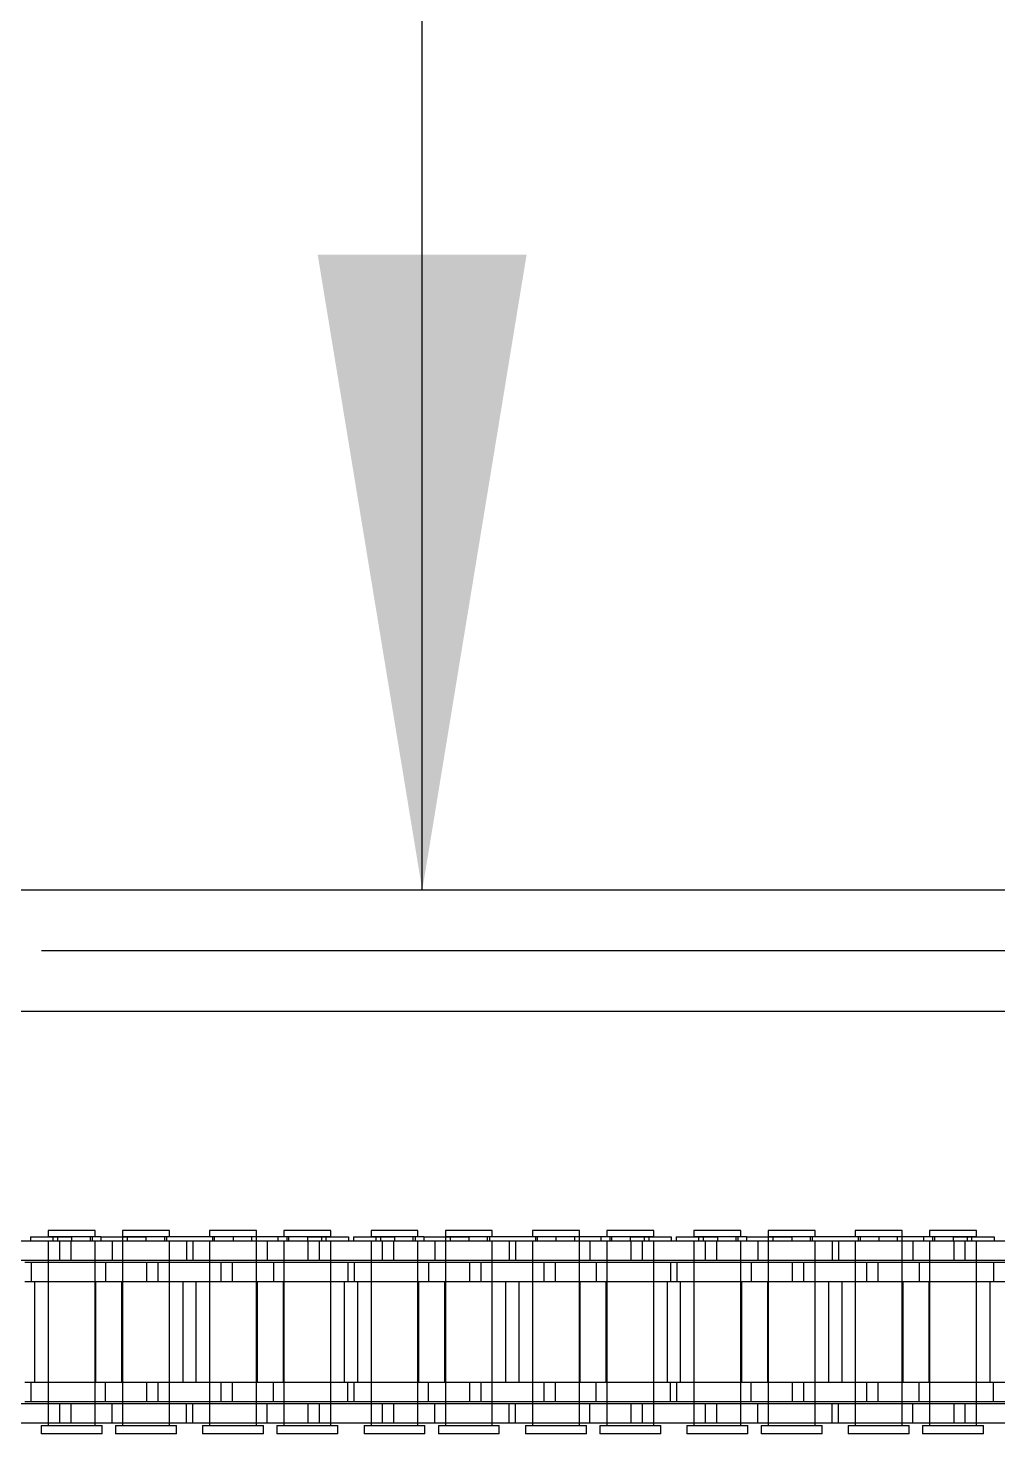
# Model space of a CAD drawing. Header units: metres. Extents: x 0 to 21025, y 0 to 14850.
# Drawn here: x 4740.7 to 4817, y 9293.4 to 9404 of the extents above; entities that cross this region are included whole.
import ezdxf

# ---------------------------------------------------------------- set-up
doc = ezdxf.new("R2010")
doc.units = ezdxf.units.M
doc.header["$LTSCALE"] = 25
doc.linetypes.add('HIDDEN2', pattern=[4.7625, 3.175, -1.5875])
for name, color, linetype in [('SDM', 7, 'Continuous'), ('SL4', 4, 'Continuous'), ('ST1', 7, 'HIDDEN2')]:
    doc.layers.add(name, color=color, linetype=linetype)
doc.styles.add('ROMANS', font='ROMANS.SHX')
doc.dimstyles.new('25___1-25', dxfattribs={"dimscale": 25, "dimtxt": 2.5, "dimasz": 2, "dimexe": 1.5, "dimexo": 1, "dimgap": 0.5, "dimtad": 1, "dimzin": 12, "dimtxsty": 'ROMANS', "dimcen": 0, "dimclrd": 256, "dimclre": 256, "dimclrt": 3, "dimazin": 3, "dimtfac": 1, "dimtmove": 0, "dimatfit": 0, "dimfxl": 1, "dimlwd": -1, "dimlwe": -1, "dimarcsym": 0})

msp = doc.modelspace()

# ---------------------------------------------------------------- linework, layer by layer
at = {"layer": 'SL4'}
for p, q in [((5535.514, 9336.149), (4210.539, 9336.149)), ((4210.539, 9326.624), (5535.514, 9326.624))]:
    msp.add_line(p, q, dxfattribs=at)
at = {"layer": 'ST1'}
for p, q in [((5535.514, 9331.386), (4210.539, 9331.386)), ((4210.539, 9326.624), (5535.514, 9326.624)), ((4745.974, 9309.384), (4742.284, 9309.384)), ((4742.284, 9309.384), (4742.284, 9308.91)), ((4745.974, 9308.91), (4745.974, 9309.384)), ((4751.822, 9309.384), (4748.132, 9309.384)), ((4748.132, 9309.384), (4748.132, 9308.91)), ((4751.822, 9308.91), (4751.822, 9309.384)), ((4758.674, 9309.384), (4754.984, 9309.384)), ((4754.984, 9309.384), (4754.984, 9308.91)), ((4758.674, 9308.91), (4758.674, 9309.384)), ((4764.522, 9309.384), (4760.832, 9309.384)), ((4760.832, 9309.384), (4760.832, 9308.91)), ((4764.522, 9308.91), (4764.522, 9309.384)), ((4771.374, 9309.384), (4767.684, 9309.384)), ((4767.684, 9309.384), (4767.684, 9308.91)), ((4771.374, 9308.91), (4771.374, 9309.384)), ((4777.222, 9309.384), (4773.532, 9309.384)), ((4773.532, 9309.384), (4773.532, 9308.91)), ((4777.222, 9308.91), (4777.222, 9309.384)), ((4784.074, 9309.384), (4780.384, 9309.384)), ((4780.384, 9309.384), (4780.384, 9308.91)), ((4784.074, 9308.91), (4784.074, 9309.384)), ((4789.922, 9309.384), (4786.232, 9309.384)), ((4786.232, 9309.384), (4786.232, 9308.91)), ((4789.922, 9308.91), (4789.922, 9309.384)), ((4796.774, 9309.384), (4793.084, 9309.384)), ((4793.084, 9309.384), (4793.084, 9308.91)), ((4796.774, 9308.91), (4796.774, 9309.384)), ((4802.622, 9309.384), (4798.932, 9309.384)), ((4798.932, 9309.384), (4798.932, 9308.91)), ((4802.622, 9308.91), (4802.622, 9309.384)), ((4809.474, 9309.384), (4805.784, 9309.384)), ((4805.784, 9309.384), (4805.784, 9308.91)), ((4809.474, 9308.91), (4809.474, 9309.384)), ((4815.322, 9309.384), (4811.632, 9309.384)), ((4811.632, 9309.384), (4811.632, 9308.91)), ((4815.322, 9308.91), (4815.322, 9309.384)), ((4743.197, 9308.541), (4734.102, 9308.541)), ((4740.898, 9308.873), (4740.898, 9308.541)), ((4740.898, 9308.873), (4744.129, 9308.873)), ((4742.284, 9308.91), (4745.974, 9308.91)), ((4742.284, 9308.541), (4742.284, 9307.021)), ((4742.284, 9308.541), (4742.284, 9294.042)), ((4742.653, 9308.91), (4742.653, 9308.541)), ((4743.022, 9308.873), (4743.022, 9308.541)), ((4744.057, 9308.541), (4743.197, 9308.541)), ((4743.197, 9307.021), (4743.197, 9308.541)), ((4753.152, 9308.541), (4744.057, 9308.541)), ((4744.057, 9308.541), (4744.057, 9307.021)), ((4744.129, 9308.873), (4744.129, 9308.541)), ((4746.425, 9308.873), (4744.129, 9308.873)), ((4745.605, 9308.541), (4745.605, 9308.91)), ((4745.748, 9308.873), (4745.748, 9308.541)), ((4745.974, 9307.021), (4745.974, 9308.541)), ((4745.974, 9294.042), (4745.974, 9308.541)), ((4746.425, 9308.873), (4749.977, 9308.873)), ((4746.425, 9308.873), (4746.425, 9308.541)), ((4747.304, 9308.541), (4747.304, 9307.021)), ((4748.132, 9308.91), (4751.822, 9308.91)), ((4748.132, 9308.873), (4748.132, 9307.021)), ((4748.132, 9308.541), (4748.132, 9294.042)), ((4748.501, 9308.91), (4748.501, 9308.541)), ((4749.977, 9308.873), (4749.977, 9308.541)), ((4762.677, 9308.873), (4749.977, 9308.873)), ((4751.453, 9308.541), (4751.453, 9308.91)), ((4751.596, 9308.873), (4751.596, 9308.541)), ((4751.822, 9307.021), (4751.822, 9308.541)), ((4751.822, 9294.042), (4751.822, 9308.541)), ((4753.152, 9308.541), (4753.152, 9307.021)), ((4759.502, 9308.541), (4753.152, 9308.541)), ((4753.654, 9308.541), (4753.654, 9307.021)), ((4754.984, 9308.91), (4758.674, 9308.91)), ((4754.984, 9308.541), (4754.984, 9307.021)), ((4754.984, 9308.541), (4754.984, 9294.042)), ((4755.21, 9308.873), (4755.21, 9308.541)), ((4755.353, 9308.91), (4755.353, 9308.541)), ((4756.829, 9308.873), (4756.829, 9308.541)), ((4758.305, 9308.541), (4758.305, 9308.91)), ((4758.674, 9307.021), (4758.674, 9308.873)), ((4758.674, 9294.042), (4758.674, 9308.541)), ((4759.502, 9308.541), (4759.502, 9307.021)), ((4768.597, 9308.541), (4759.502, 9308.541)), ((4760.381, 9308.541), (4760.381, 9308.873)), ((4760.832, 9308.91), (4764.522, 9308.91)), ((4760.832, 9308.541), (4760.832, 9307.021)), ((4760.832, 9308.541), (4760.832, 9294.042)), ((4761.058, 9308.873), (4761.058, 9308.541)), ((4761.201, 9308.91), (4761.201, 9308.541)), ((4762.677, 9308.873), (4762.677, 9308.541)), ((4762.677, 9308.873), (4765.908, 9308.873)), ((4762.749, 9307.021), (4762.749, 9308.541)), ((4763.609, 9308.541), (4763.609, 9307.021)), ((4763.784, 9308.873), (4763.784, 9308.541)), ((4764.153, 9308.541), (4764.153, 9308.91)), ((4764.522, 9307.021), (4764.522, 9308.541)), ((4764.522, 9294.042), (4764.522, 9308.541)), ((4765.908, 9308.873), (4765.908, 9308.541)), ((4766.298, 9308.873), (4766.298, 9308.541)), ((4766.298, 9308.873), (4769.529, 9308.873)), ((4767.684, 9308.91), (4771.374, 9308.91)), ((4767.684, 9308.541), (4767.684, 9307.021)), ((4767.684, 9308.541), (4767.684, 9294.042)), ((4768.053, 9308.91), (4768.053, 9308.541)), ((4768.422, 9308.873), (4768.422, 9308.541)), ((4769.457, 9308.541), (4768.597, 9308.541)), ((4768.597, 9307.021), (4768.597, 9308.541)), ((4778.552, 9308.541), (4769.457, 9308.541)), ((4769.457, 9308.541), (4769.457, 9307.021)), ((4769.529, 9308.873), (4769.529, 9308.541)), ((4771.825, 9308.873), (4769.529, 9308.873)), ((4771.005, 9308.541), (4771.005, 9308.91)), ((4771.148, 9308.873), (4771.148, 9308.541)), ((4771.374, 9307.021), (4771.374, 9308.541)), ((4771.374, 9294.042), (4771.374, 9308.541)), ((4771.825, 9308.873), (4775.377, 9308.873)), ((4771.825, 9308.873), (4771.825, 9308.541)), ((4772.704, 9308.541), (4772.704, 9307.021)), ((4773.532, 9308.91), (4777.222, 9308.91)), ((4773.532, 9308.873), (4773.532, 9307.021)), ((4773.532, 9308.541), (4773.532, 9294.042)), ((4773.901, 9308.91), (4773.901, 9308.541)), ((4775.377, 9308.873), (4775.377, 9308.541)), ((4788.077, 9308.873), (4775.377, 9308.873)), ((4776.853, 9308.541), (4776.853, 9308.91)), ((4776.996, 9308.873), (4776.996, 9308.541)), ((4777.222, 9307.021), (4777.222, 9308.541)), ((4777.222, 9294.042), (4777.222, 9308.541)), ((4778.552, 9308.541), (4778.552, 9307.021)), ((4784.902, 9308.541), (4778.552, 9308.541)), ((4779.054, 9308.541), (4779.054, 9307.021)), ((4780.384, 9308.91), (4784.074, 9308.91)), ((4780.384, 9308.541), (4780.384, 9307.021)), ((4780.384, 9308.541), (4780.384, 9294.042)), ((4780.61, 9308.873), (4780.61, 9308.541)), ((4780.753, 9308.91), (4780.753, 9308.541)), ((4782.229, 9308.873), (4782.229, 9308.541)), ((4783.705, 9308.541), (4783.705, 9308.91)), ((4784.074, 9307.021), (4784.074, 9308.873)), ((4784.074, 9294.042), (4784.074, 9308.541)), ((4784.902, 9308.541), (4784.902, 9307.021)), ((4793.997, 9308.541), (4784.902, 9308.541)), ((4785.781, 9308.541), (4785.781, 9308.873)), ((4786.232, 9308.91), (4789.922, 9308.91)), ((4786.232, 9308.541), (4786.232, 9307.021)), ((4786.232, 9308.541), (4786.232, 9294.042)), ((4786.458, 9308.873), (4786.458, 9308.541)), ((4786.601, 9308.91), (4786.601, 9308.541)), ((4788.077, 9308.873), (4788.077, 9308.541)), ((4788.077, 9308.873), (4791.308, 9308.873)), ((4788.149, 9307.021), (4788.149, 9308.541)), ((4789.009, 9308.541), (4789.009, 9307.021)), ((4789.184, 9308.873), (4789.184, 9308.541)), ((4789.553, 9308.541), (4789.553, 9308.91)), ((4789.922, 9307.021), (4789.922, 9308.541)), ((4789.922, 9294.042), (4789.922, 9308.541)), ((4791.308, 9308.873), (4791.308, 9308.541)), ((4791.698, 9308.873), (4791.698, 9308.541)), ((4791.698, 9308.873), (4794.929, 9308.873)), ((4793.084, 9308.91), (4796.774, 9308.91)), ((4793.084, 9308.541), (4793.084, 9307.021)), ((4793.084, 9308.541), (4793.084, 9294.042)), ((4793.453, 9308.91), (4793.453, 9308.541)), ((4793.822, 9308.873), (4793.822, 9308.541)), ((4794.857, 9308.541), (4793.997, 9308.541)), ((4793.997, 9307.021), (4793.997, 9308.541)), ((4803.952, 9308.541), (4794.857, 9308.541)), ((4794.857, 9308.541), (4794.857, 9307.021)), ((4794.929, 9308.873), (4794.929, 9308.541)), ((4797.225, 9308.873), (4794.929, 9308.873)), ((4796.405, 9308.541), (4796.405, 9308.91)), ((4796.548, 9308.873), (4796.548, 9308.541)), ((4796.774, 9307.021), (4796.774, 9308.541)), ((4796.774, 9294.042), (4796.774, 9308.541)), ((4797.225, 9308.873), (4800.777, 9308.873)), ((4797.225, 9308.873), (4797.225, 9308.541)), ((4798.104, 9308.541), (4798.104, 9307.021)), ((4798.932, 9308.91), (4802.622, 9308.91)), ((4798.932, 9308.873), (4798.932, 9307.021)), ((4798.932, 9308.541), (4798.932, 9294.042)), ((4799.301, 9308.91), (4799.301, 9308.541)), ((4800.777, 9308.873), (4800.777, 9308.541)), ((4813.477, 9308.873), (4800.777, 9308.873)), ((4802.253, 9308.541), (4802.253, 9308.91)), ((4802.396, 9308.873), (4802.396, 9308.541)), ((4802.622, 9307.021), (4802.622, 9308.541)), ((4802.622, 9294.042), (4802.622, 9308.541)), ((4803.952, 9308.541), (4803.952, 9307.021)), ((4810.302, 9308.541), (4803.952, 9308.541)), ((4804.454, 9308.541), (4804.454, 9307.021)), ((4805.784, 9308.91), (4809.474, 9308.91)), ((4805.784, 9308.541), (4805.784, 9307.021)), ((4805.784, 9308.541), (4805.784, 9294.042)), ((4806.01, 9308.873), (4806.01, 9308.541)), ((4806.153, 9308.91), (4806.153, 9308.541)), ((4807.629, 9308.873), (4807.629, 9308.541)), ((4809.105, 9308.541), (4809.105, 9308.91)), ((4809.474, 9307.021), (4809.474, 9308.873)), ((4809.474, 9294.042), (4809.474, 9308.541)), ((4810.302, 9308.541), (4810.302, 9307.021)), ((4819.397, 9308.541), (4810.302, 9308.541)), ((4811.181, 9308.541), (4811.181, 9308.873)), ((4811.632, 9308.91), (4815.322, 9308.91)), ((4811.632, 9308.541), (4811.632, 9307.021)), ((4811.632, 9308.541), (4811.632, 9294.042)), ((4811.858, 9308.873), (4811.858, 9308.541)), ((4812.001, 9308.91), (4812.001, 9308.541)), ((4813.477, 9308.873), (4813.477, 9308.541)), ((4813.477, 9308.873), (4816.708, 9308.873)), ((4813.549, 9307.021), (4813.549, 9308.541)), ((4814.409, 9308.541), (4814.409, 9307.021)), ((4814.584, 9308.873), (4814.584, 9308.541)), ((4814.953, 9308.541), (4814.953, 9308.91)), ((4815.322, 9307.021), (4815.322, 9308.541)), ((4815.322, 9294.042), (4815.322, 9308.541)), ((4816.708, 9308.873), (4816.708, 9308.541)), ((4743.197, 9307.021), (4734.102, 9307.021)), ((4746.802, 9306.869), (4740.452, 9306.869)), ((4740.954, 9306.869), (4740.954, 9305.349)), ((4742.284, 9306.869), (4742.284, 9305.349)), ((4744.057, 9307.021), (4743.197, 9307.021)), ((4753.152, 9307.021), (4744.057, 9307.021)), ((4745.974, 9305.349), (4745.974, 9306.869)), ((4746.802, 9306.869), (4746.802, 9305.349)), ((4755.897, 9306.869), (4746.802, 9306.869)), ((4748.132, 9306.869), (4748.132, 9305.349)), ((4750.049, 9305.349), (4750.049, 9306.869)), ((4750.909, 9306.869), (4750.909, 9305.349)), ((4751.822, 9305.349), (4751.822, 9306.869)), ((4759.502, 9307.021), (4753.152, 9307.021)), ((4754.984, 9306.869), (4754.984, 9305.349)), ((4756.757, 9306.869), (4755.897, 9306.869)), ((4755.897, 9305.349), (4755.897, 9306.869)), ((4765.852, 9306.869), (4756.757, 9306.869)), ((4756.757, 9306.869), (4756.757, 9305.349)), ((4758.674, 9305.349), (4758.674, 9306.869)), ((4768.597, 9307.021), (4759.502, 9307.021)), ((4760.004, 9306.869), (4760.004, 9305.349)), ((4760.832, 9306.869), (4760.832, 9305.349)), ((4764.522, 9305.349), (4764.522, 9306.869)), ((4765.852, 9306.869), (4765.852, 9305.349)), ((4772.202, 9306.869), (4765.852, 9306.869)), ((4766.354, 9306.869), (4766.354, 9305.349)), ((4767.684, 9306.869), (4767.684, 9305.349)), ((4769.457, 9307.021), (4768.597, 9307.021)), ((4778.552, 9307.021), (4769.457, 9307.021)), ((4771.374, 9305.349), (4771.374, 9306.869)), ((4772.202, 9306.869), (4772.202, 9305.349)), ((4781.297, 9306.869), (4772.202, 9306.869)), ((4773.532, 9306.869), (4773.532, 9305.349)), ((4775.449, 9305.349), (4775.449, 9306.869)), ((4776.309, 9306.869), (4776.309, 9305.349)), ((4777.222, 9305.349), (4777.222, 9306.869)), ((4784.902, 9307.021), (4778.552, 9307.021)), ((4780.384, 9306.869), (4780.384, 9305.349)), ((4782.157, 9306.869), (4781.297, 9306.869)), ((4781.297, 9305.349), (4781.297, 9306.869)), ((4791.252, 9306.869), (4782.157, 9306.869)), ((4782.157, 9306.869), (4782.157, 9305.349)), ((4784.074, 9305.349), (4784.074, 9306.869)), ((4793.997, 9307.021), (4784.902, 9307.021)), ((4785.404, 9306.869), (4785.404, 9305.349)), ((4786.232, 9306.869), (4786.232, 9305.349)), ((4789.922, 9305.349), (4789.922, 9306.869)), ((4791.252, 9306.869), (4791.252, 9305.349)), ((4797.602, 9306.869), (4791.252, 9306.869)), ((4791.754, 9306.869), (4791.754, 9305.349)), ((4793.084, 9306.869), (4793.084, 9305.349)), ((4794.857, 9307.021), (4793.997, 9307.021)), ((4803.952, 9307.021), (4794.857, 9307.021)), ((4796.774, 9305.349), (4796.774, 9306.869)), ((4797.602, 9306.869), (4797.602, 9305.349)), ((4806.697, 9306.869), (4797.602, 9306.869)), ((4798.932, 9306.869), (4798.932, 9305.349)), ((4800.849, 9305.349), (4800.849, 9306.869)), ((4801.709, 9306.869), (4801.709, 9305.349)), ((4802.622, 9305.349), (4802.622, 9306.869)), ((4810.302, 9307.021), (4803.952, 9307.021)), ((4805.784, 9306.869), (4805.784, 9305.349)), ((4807.557, 9306.869), (4806.697, 9306.869)), ((4806.697, 9305.349), (4806.697, 9306.869)), ((4816.652, 9306.869), (4807.557, 9306.869)), ((4807.557, 9306.869), (4807.557, 9305.349)), ((4809.474, 9305.349), (4809.474, 9306.869)), ((4819.397, 9307.021), (4810.302, 9307.021)), ((4810.804, 9306.869), (4810.804, 9305.349)), ((4811.632, 9306.869), (4811.632, 9305.349)), ((4815.322, 9305.349), (4815.322, 9306.869)), ((4816.652, 9306.869), (4816.652, 9305.349)), ((4823.002, 9306.869), (4816.652, 9306.869)), ((4746.802, 9305.349), (4740.452, 9305.349)), ((4741.237, 9297.419), (4741.237, 9305.349)), ((4742.284, 9305.349), (4742.284, 9297.419)), ((4745.974, 9297.419), (4745.974, 9305.349)), ((4746.017, 9305.349), (4746.017, 9297.419)), ((4755.897, 9305.349), (4746.802, 9305.349)), ((4748.089, 9297.419), (4748.089, 9305.349)), ((4748.132, 9305.349), (4748.132, 9297.419)), ((4751.822, 9297.419), (4751.822, 9305.349)), ((4752.869, 9305.349), (4752.869, 9297.419)), ((4753.937, 9297.419), (4753.937, 9305.349)), ((4754.984, 9305.349), (4754.984, 9297.419)), ((4756.757, 9305.349), (4755.897, 9305.349)), ((4765.852, 9305.349), (4756.757, 9305.349)), ((4758.674, 9297.419), (4758.674, 9305.349)), ((4758.717, 9305.349), (4758.717, 9297.419)), ((4760.789, 9297.419), (4760.789, 9305.349)), ((4760.832, 9305.349), (4760.832, 9297.419)), ((4764.522, 9297.419), (4764.522, 9305.349)), ((4765.569, 9305.349), (4765.569, 9297.419)), ((4772.202, 9305.349), (4765.852, 9305.349)), ((4766.637, 9297.419), (4766.637, 9305.349)), ((4767.684, 9305.349), (4767.684, 9297.419)), ((4771.374, 9297.419), (4771.374, 9305.349)), ((4771.417, 9305.349), (4771.417, 9297.419)), ((4781.297, 9305.349), (4772.202, 9305.349)), ((4773.489, 9297.419), (4773.489, 9305.349)), ((4773.532, 9305.349), (4773.532, 9297.419)), ((4777.222, 9297.419), (4777.222, 9305.349)), ((4778.269, 9305.349), (4778.269, 9297.419)), ((4779.337, 9297.419), (4779.337, 9305.349)), ((4780.384, 9305.349), (4780.384, 9297.419)), ((4782.157, 9305.349), (4781.297, 9305.349)), ((4791.252, 9305.349), (4782.157, 9305.349)), ((4784.074, 9297.419), (4784.074, 9305.349)), ((4784.117, 9305.349), (4784.117, 9297.419)), ((4786.189, 9297.419), (4786.189, 9305.349)), ((4786.232, 9305.349), (4786.232, 9297.419)), ((4789.922, 9297.419), (4789.922, 9305.349)), ((4790.969, 9305.349), (4790.969, 9297.419)), ((4797.602, 9305.349), (4791.252, 9305.349)), ((4792.037, 9297.419), (4792.037, 9305.349)), ((4793.084, 9305.349), (4793.084, 9297.419)), ((4796.774, 9297.419), (4796.774, 9305.349)), ((4796.817, 9305.349), (4796.817, 9297.419)), ((4806.697, 9305.349), (4797.602, 9305.349)), ((4798.889, 9297.419), (4798.889, 9305.349)), ((4798.932, 9305.349), (4798.932, 9297.419)), ((4802.622, 9297.419), (4802.622, 9305.349)), ((4803.669, 9305.349), (4803.669, 9297.419)), ((4804.737, 9297.419), (4804.737, 9305.349)), ((4805.784, 9305.349), (4805.784, 9297.419)), ((4807.557, 9305.349), (4806.697, 9305.349)), ((4816.652, 9305.349), (4807.557, 9305.349)), ((4809.474, 9297.419), (4809.474, 9305.349)), ((4809.517, 9305.349), (4809.517, 9297.419)), ((4811.589, 9297.419), (4811.589, 9305.349)), ((4811.632, 9305.349), (4811.632, 9297.419)), ((4815.322, 9297.419), (4815.322, 9305.349)), ((4816.369, 9305.349), (4816.369, 9297.419)), ((4823.002, 9305.349), (4816.652, 9305.349)), ((4746.802, 9297.419), (4740.452, 9297.419)), ((4740.954, 9295.899), (4740.954, 9297.419)), ((4742.284, 9297.419), (4742.284, 9295.899)), ((4745.974, 9295.899), (4745.974, 9297.419)), ((4746.802, 9295.899), (4746.802, 9297.419)), ((4755.897, 9297.419), (4746.802, 9297.419)), ((4748.132, 9297.419), (4748.132, 9295.899)), ((4750.049, 9295.899), (4750.049, 9297.419)), ((4750.909, 9297.419), (4750.909, 9295.899)), ((4751.822, 9295.899), (4751.822, 9297.419)), ((4754.984, 9297.419), (4754.984, 9295.899)), ((4756.757, 9297.419), (4755.897, 9297.419)), ((4755.897, 9295.899), (4755.897, 9297.419)), ((4765.852, 9297.419), (4756.757, 9297.419)), ((4756.757, 9297.419), (4756.757, 9295.899)), ((4758.674, 9295.899), (4758.674, 9297.419)), ((4760.004, 9295.899), (4760.004, 9297.419)), ((4760.832, 9297.419), (4760.832, 9295.899)), ((4764.522, 9295.899), (4764.522, 9297.419)), ((4765.852, 9295.899), (4765.852, 9297.419)), ((4772.202, 9297.419), (4765.852, 9297.419)), ((4766.354, 9295.899), (4766.354, 9297.419)), ((4767.684, 9297.419), (4767.684, 9295.899)), ((4771.374, 9295.899), (4771.374, 9297.419)), ((4772.202, 9295.899), (4772.202, 9297.419)), ((4781.297, 9297.419), (4772.202, 9297.419)), ((4773.532, 9297.419), (4773.532, 9295.899)), ((4775.449, 9295.899), (4775.449, 9297.419)), ((4776.309, 9297.419), (4776.309, 9295.899)), ((4777.222, 9295.899), (4777.222, 9297.419)), ((4780.384, 9297.419), (4780.384, 9295.899)), ((4782.157, 9297.419), (4781.297, 9297.419)), ((4781.297, 9295.899), (4781.297, 9297.419)), ((4791.252, 9297.419), (4782.157, 9297.419)), ((4782.157, 9297.419), (4782.157, 9295.899)), ((4784.074, 9295.899), (4784.074, 9297.419)), ((4785.404, 9295.899), (4785.404, 9297.419)), ((4786.232, 9297.419), (4786.232, 9295.899)), ((4789.922, 9295.899), (4789.922, 9297.419)), ((4791.252, 9295.899), (4791.252, 9297.419)), ((4797.602, 9297.419), (4791.252, 9297.419)), ((4791.754, 9295.899), (4791.754, 9297.419)), ((4793.084, 9297.419), (4793.084, 9295.899)), ((4796.774, 9295.899), (4796.774, 9297.419)), ((4797.602, 9295.899), (4797.602, 9297.419)), ((4806.697, 9297.419), (4797.602, 9297.419)), ((4798.932, 9297.419), (4798.932, 9295.899)), ((4800.849, 9295.899), (4800.849, 9297.419)), ((4801.709, 9297.419), (4801.709, 9295.899)), ((4802.622, 9295.899), (4802.622, 9297.419)), ((4805.784, 9297.419), (4805.784, 9295.899)), ((4807.557, 9297.419), (4806.697, 9297.419)), ((4806.697, 9295.899), (4806.697, 9297.419)), ((4816.652, 9297.419), (4807.557, 9297.419)), ((4807.557, 9297.419), (4807.557, 9295.899)), ((4809.474, 9295.899), (4809.474, 9297.419)), ((4810.804, 9295.899), (4810.804, 9297.419)), ((4811.632, 9297.419), (4811.632, 9295.899)), ((4815.322, 9295.899), (4815.322, 9297.419)), ((4816.652, 9295.899), (4816.652, 9297.419)), ((4823.002, 9297.419), (4816.652, 9297.419)), ((4743.197, 9295.747), (4734.102, 9295.747)), ((4746.802, 9295.899), (4740.452, 9295.899)), ((4742.284, 9295.747), (4742.284, 9294.227)), ((4744.057, 9295.747), (4743.197, 9295.747)), ((4743.197, 9294.227), (4743.197, 9295.747)), ((4753.152, 9295.747), (4744.057, 9295.747)), ((4744.057, 9295.747), (4744.057, 9294.227)), ((4745.974, 9294.227), (4745.974, 9295.747)), ((4755.897, 9295.899), (4746.802, 9295.899)), ((4747.304, 9294.227), (4747.304, 9295.747)), ((4748.132, 9295.747), (4748.132, 9294.227)), ((4751.822, 9294.227), (4751.822, 9295.747)), ((4753.152, 9294.227), (4753.152, 9295.747)), ((4759.502, 9295.747), (4753.152, 9295.747)), ((4753.654, 9294.227), (4753.654, 9295.747)), ((4754.984, 9295.747), (4754.984, 9294.227)), ((4756.757, 9295.899), (4755.897, 9295.899)), ((4765.852, 9295.899), (4756.757, 9295.899)), ((4758.674, 9294.227), (4758.674, 9295.747)), ((4759.502, 9294.227), (4759.502, 9295.747)), ((4768.597, 9295.747), (4759.502, 9295.747)), ((4760.832, 9295.747), (4760.832, 9294.227)), ((4762.749, 9294.227), (4762.749, 9295.747)), ((4763.609, 9295.747), (4763.609, 9294.227)), ((4764.522, 9294.227), (4764.522, 9295.747)), ((4772.202, 9295.899), (4765.852, 9295.899)), ((4767.684, 9295.747), (4767.684, 9294.227)), ((4769.457, 9295.747), (4768.597, 9295.747)), ((4768.597, 9294.227), (4768.597, 9295.747)), ((4778.552, 9295.747), (4769.457, 9295.747)), ((4769.457, 9295.747), (4769.457, 9294.227)), ((4771.374, 9294.227), (4771.374, 9295.747)), ((4781.297, 9295.899), (4772.202, 9295.899)), ((4772.704, 9294.227), (4772.704, 9295.747)), ((4773.532, 9295.747), (4773.532, 9294.227)), ((4777.222, 9294.227), (4777.222, 9295.747)), ((4778.552, 9294.227), (4778.552, 9295.747)), ((4784.902, 9295.747), (4778.552, 9295.747)), ((4779.054, 9294.227), (4779.054, 9295.747)), ((4780.384, 9295.747), (4780.384, 9294.227)), ((4782.157, 9295.899), (4781.297, 9295.899)), ((4791.252, 9295.899), (4782.157, 9295.899)), ((4784.074, 9294.227), (4784.074, 9295.747)), ((4784.902, 9294.227), (4784.902, 9295.747)), ((4793.997, 9295.747), (4784.902, 9295.747)), ((4786.232, 9295.747), (4786.232, 9294.227)), ((4788.149, 9294.227), (4788.149, 9295.747)), ((4789.009, 9295.747), (4789.009, 9294.227)), ((4789.922, 9294.227), (4789.922, 9295.747)), ((4797.602, 9295.899), (4791.252, 9295.899)), ((4793.084, 9295.747), (4793.084, 9294.227)), ((4794.857, 9295.747), (4793.997, 9295.747)), ((4793.997, 9294.227), (4793.997, 9295.747)), ((4803.952, 9295.747), (4794.857, 9295.747)), ((4794.857, 9295.747), (4794.857, 9294.227)), ((4796.774, 9294.227), (4796.774, 9295.747)), ((4806.697, 9295.899), (4797.602, 9295.899)), ((4798.104, 9294.227), (4798.104, 9295.747)), ((4798.932, 9295.747), (4798.932, 9294.227)), ((4802.622, 9294.227), (4802.622, 9295.747)), ((4803.952, 9294.227), (4803.952, 9295.747)), ((4810.302, 9295.747), (4803.952, 9295.747)), ((4804.454, 9294.227), (4804.454, 9295.747)), ((4805.784, 9295.747), (4805.784, 9294.227)), ((4807.557, 9295.899), (4806.697, 9295.899)), ((4816.652, 9295.899), (4807.557, 9295.899)), ((4809.474, 9294.227), (4809.474, 9295.747)), ((4810.302, 9294.227), (4810.302, 9295.747)), ((4819.397, 9295.747), (4810.302, 9295.747)), ((4811.632, 9295.747), (4811.632, 9294.227)), ((4813.549, 9294.227), (4813.549, 9295.747)), ((4814.409, 9295.747), (4814.409, 9294.227)), ((4815.322, 9294.227), (4815.322, 9295.747)), ((4823.002, 9295.899), (4816.652, 9295.899)), ((4743.197, 9294.227), (4734.102, 9294.227)), ((4741.731, 9294.042), (4746.528, 9294.042)), ((4741.731, 9294.042), (4741.731, 9293.384)), ((4744.057, 9294.227), (4743.197, 9294.227)), ((4753.152, 9294.227), (4744.057, 9294.227)), ((4746.528, 9293.384), (4746.528, 9294.042)), ((4747.579, 9294.042), (4752.376, 9294.042)), ((4747.579, 9294.042), (4747.579, 9293.384)), ((4752.376, 9293.384), (4752.376, 9294.042)), ((4759.502, 9294.227), (4753.152, 9294.227)), ((4754.431, 9294.042), (4759.228, 9294.042)), ((4754.431, 9294.042), (4754.431, 9293.384)), ((4759.228, 9293.384), (4759.228, 9294.042)), ((4768.597, 9294.227), (4759.502, 9294.227)), ((4760.279, 9294.042), (4765.076, 9294.042)), ((4760.279, 9294.042), (4760.279, 9293.384)), ((4765.076, 9293.384), (4765.076, 9294.042)), ((4767.131, 9294.042), (4771.928, 9294.042)), ((4767.131, 9294.042), (4767.131, 9293.384)), ((4769.457, 9294.227), (4768.597, 9294.227)), ((4778.552, 9294.227), (4769.457, 9294.227)), ((4771.928, 9293.384), (4771.928, 9294.042)), ((4772.979, 9294.042), (4777.776, 9294.042)), ((4772.979, 9294.042), (4772.979, 9293.384)), ((4777.776, 9293.384), (4777.776, 9294.042)), ((4784.902, 9294.227), (4778.552, 9294.227)), ((4779.831, 9294.042), (4784.628, 9294.042)), ((4779.831, 9294.042), (4779.831, 9293.384)), ((4784.628, 9293.384), (4784.628, 9294.042)), ((4793.997, 9294.227), (4784.902, 9294.227)), ((4785.679, 9294.042), (4790.476, 9294.042)), ((4785.679, 9294.042), (4785.679, 9293.384)), ((4790.476, 9293.384), (4790.476, 9294.042)), ((4792.531, 9294.042), (4797.328, 9294.042)), ((4792.531, 9294.042), (4792.531, 9293.384)), ((4794.857, 9294.227), (4793.997, 9294.227)), ((4803.952, 9294.227), (4794.857, 9294.227)), ((4797.328, 9293.384), (4797.328, 9294.042)), ((4798.379, 9294.042), (4803.176, 9294.042)), ((4798.379, 9294.042), (4798.379, 9293.384)), ((4803.176, 9293.384), (4803.176, 9294.042)), ((4810.302, 9294.227), (4803.952, 9294.227)), ((4805.231, 9294.042), (4810.028, 9294.042)), ((4805.231, 9294.042), (4805.231, 9293.384)), ((4810.028, 9293.384), (4810.028, 9294.042)), ((4819.397, 9294.227), (4810.302, 9294.227)), ((4811.079, 9294.042), (4815.876, 9294.042)), ((4811.079, 9294.042), (4811.079, 9293.384)), ((4815.876, 9293.384), (4815.876, 9294.042)), ((4746.528, 9293.384), (4741.731, 9293.384)), ((4752.376, 9293.384), (4747.579, 9293.384)), ((4759.228, 9293.384), (4754.431, 9293.384)), ((4765.076, 9293.384), (4760.279, 9293.384)), ((4771.928, 9293.384), (4767.131, 9293.384)), ((4777.776, 9293.384), (4772.979, 9293.384)), ((4784.628, 9293.384), (4779.831, 9293.384)), ((4790.476, 9293.384), (4785.679, 9293.384)), ((4797.328, 9293.384), (4792.531, 9293.384)), ((4803.176, 9293.384), (4798.379, 9293.384)), ((4810.028, 9293.384), (4805.231, 9293.384)), ((4815.876, 9293.384), (4811.079, 9293.384))]:
    msp.add_line(p, q, dxfattribs=at)

# ---------------------------------------------------------------- leaders
at = {"layer": 'SDM'}
msp.add_leader([(4771.714, 9336.149), (4771.648, 9660.758)], dimstyle='25___1-25', override={"dimgap": 0.5, "dimtad": 0}, dxfattribs=at)

doc.saveas('drawing.dxf')
